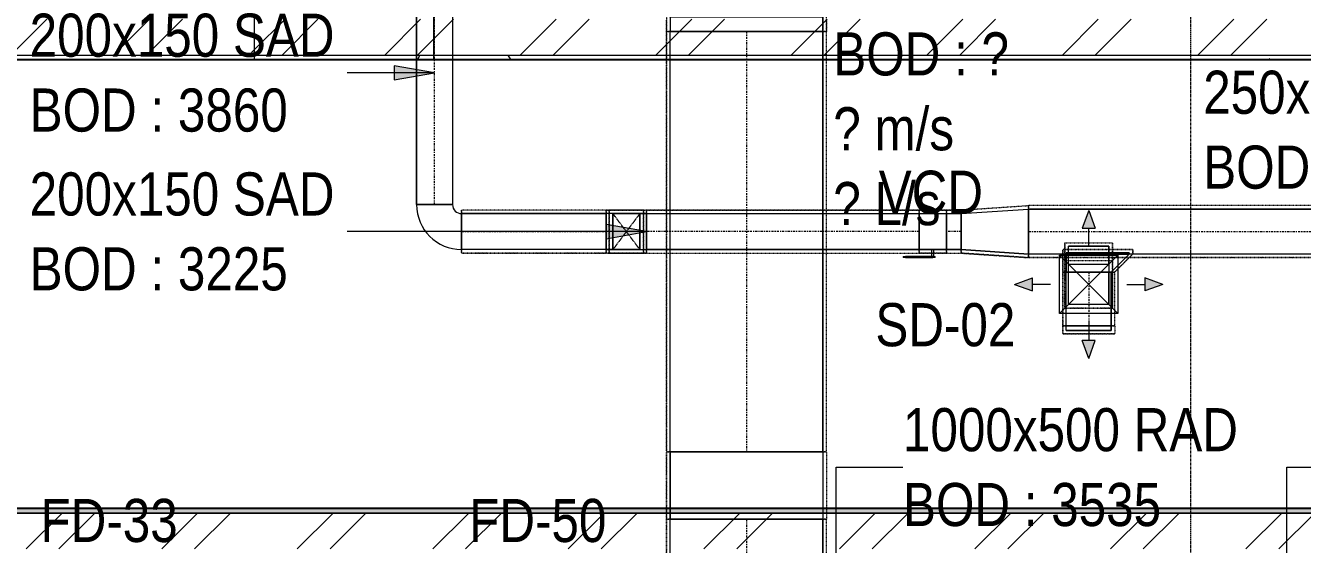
# Model space of a CAD drawing. Header units: inches. Extents: x -83664 to 20107, y -47222 to 19398.
# Drawn here: x -15457 to -8350, y -25990 to -23100 of the extents above; entities that cross this region are included whole.
import ezdxf

# ---------------------------------------------------------------- set-up
doc = ezdxf.new("R2010")
doc.units = ezdxf.units.IN
doc.header["$MEASUREMENT"] = 0
for name, pattern in [('Center', [29.999999, 12, -6, 6, -6]), ('Grid Line', [22.225, 12.7, -3.175, 3.175, -3.175]), ('Hidden 0_50', [1.0584, 0.5292, -0.5292]), ('Hidden 1_5', [2.2, 1.5, -0.7])]:
    doc.linetypes.add(name, pattern=pattern)
for name, color, linetype, lineweight in [('A-DETL-GENF', 7, 'Continuous', 9), ('A-WALL', 7, 'Continuous', 9), ('A-WALL-PATT', 7, 'Continuous', 25), ('G-ANNO-TEXT', 7, 'Continuous', 9), ('M-HVAC-CDFF', 7, 'Continuous', 9), ('M-HVAC-DUCT-ANNO', 7, 'Continuous', 9), ('M-HVAC-DUCT-CNTR', 7, 'Center', 9), ('M-HVAC-DUCT-IDEN', 7, 'Continuous', 18), ('S-GRID', 7, 'Continuous', 9)]:
    doc.layers.add(name, color=color, linetype=linetype, lineweight=lineweight)
doc.layers.add('M-HVAC-DUCT', color=7, linetype='Continuous', lineweight=9, true_color=0xffe97f)
doc.styles.add('Arial Narrow_21', font='ARIALN.TTF', dxfattribs={"height": 240})
pattern_1 = [(0, (0, 0), (1219.2, 304.8), [50.292, -864.108, 50.292, -864.108, -4876.8]), (0, (0, 0), (1219.2, 304.8), [-1828.8, 50.292, -1778.508, 50.292, -864.108, -2133.6]), (0, (0, 0), (1219.2, 304.8), [-4572, 50.292, -559.308, 50.292, -1473.708]), (120, (457.2, 152.4), (-873.56454, 903.45817), [50.292, -864.108, 50.292, -864.108, -4876.8]), (120, (457.2, 152.4), (-873.56454, 903.45817), [-1828.8, 50.292, -1778.508, 50.292, -864.108, -2133.6]), (120, (457.2, 152.4), (-873.56454, 903.45817), [-4572, 50.292, -559.308, 50.292, -1473.708]), (240, (609.6, 762), (-345.63546, -1208.25817), [50.292, -864.108, 50.292, -864.108, -4876.8]), (240, (609.6, 762), (-345.63546, -1208.25817), [-1828.8, 50.292, -1778.508, 50.292, -864.108, -2133.6]), (240, (609.6, 762), (-345.63546, -1208.25817), [-4572, 50.292, -559.308, 50.292, -1473.708])]
pattern_2 = [(45, (0, 0), (-377.1708, 377.1708), []), (45, (0, 571.5), (-377.1708, 377.1708), [])]

# ---------------------------------------------------------------- blocks, each defined once
blk = doc.blocks.new('GCE-AT-Supply Air Rectangular Diffuser - 225x225-V55-FIRST FLOOR AC CONDITIONING LAYOUT - PART A')
at = {"layer": 'A-DETL-GENF', "true_color": 0xff7f00}
for points in [[(36.4, 312.5), (0, 412.5), (-36.4, 312.5)], [(-312.5, 36.4), (-412.5, 0), (-312.5, -36.4)], [(412.5, 0), (312.5, 36.4), (312.5, -36.4), (338.5, -26.9)], [(36.4, -312.5), (-36.4, -312.5), (0, -412.5)]]:
    blk.add_hatch(color=30, dxfattribs=at).paths.add_polyline_path(points)
at = {"layer": 'A-DETL-GENF', "color": 30, "true_color": 0xff7f00}
for p, q in [((0, 412.5), (-36.4, 312.5)), ((0, 412.5), (36.4, 312.5)), ((-36.4, 312.5), (36.4, 312.5)), ((0, 212.5), (0, 312.5)), ((-162.5, -162.5), (162.5, 162.5)), ((-162.5, 162.5), (162.5, -162.5)), ((-162.5, -162.5), (-162.5, 162.5)), ((-162.5, 162.5), (162.5, 162.5)), ((162.5, 162.5), (162.5, -162.5)), ((-412.5, 0), (-312.5, 36.4)), ((-312.5, -36.4), (-312.5, 36.4)), ((212.5, 0), (312.5, 0)), ((312.5, 36.4), (312.5, -36.4)), ((412.5, 0), (312.5, 36.4)), ((-412.5, 0), (-312.5, -36.4)), ((-212.5, 0), (-312.5, 0)), ((412.5, 0), (312.5, -36.4)), ((162.5, -162.5), (-162.5, -162.5)), ((0, -212.5), (0, -312.5)), ((36.4, -312.5), (-36.4, -312.5)), ((0, -412.5), (-36.4, -312.5)), ((0, -412.5), (36.4, -312.5))]:
    blk.add_line(p, q, dxfattribs=at)
blk = doc.blocks.new('M_Rectangular Tap - Beveled - Standard-V70-FIRST FLOOR AC CONDITIONING LAYOUT - PART A')
at = {"layer": 'M-HVAC-DUCT', "color": 30, "true_color": 0xff7f00}
for p, q in [((100, 125), (-6.096, 125)), ((-6.096, 125), (100, 125)), ((-6.096, 125), (-6.096, -225)), ((-6.096, -225), (-6.096, 125)), ((100, 125), (100, -125)), ((100, -125), (100, 125)), ((0, -225), (100, -125)), ((0, -225), (100, -125)), ((-6.096, -225), (0, -225)), ((0, -225), (-6.096, -225))]:
    blk.add_line(p, q, dxfattribs=at)
blk = doc.blocks.new('M_Rectangular Endcap - Standard-7519132-FIRST FLOOR AC CONDITIONING LAYOUT - PART A')
at = {"layer": 'M-HVAC-DUCT', "color": 30, "true_color": 0xff7f00}
for p, q in [((0, 125), (0, -125)), ((0, -125), (0, 125)), ((0, 125), (25, 125)), ((25, 125), (0, 125)), ((25, 125), (25, -125)), ((25, -125), (25, 125)), ((25, -125), (0, -125)), ((25, -125), (0, -125))]:
    blk.add_line(p, q, dxfattribs=at)
blk = doc.blocks.new('M_Rectangular Tap - Beveled - Standard-7595213-FIRST FLOOR AC CONDITIONING LAYOUT - PART A')
at = {"layer": 'M-HVAC-DUCT', "color": 30, "true_color": 0xff7f00}
for p, q in [((153000.3, 78275.9), (153225.3, 78275.9)), ((153000.3, 78050.9), (153000.3, 78275.9)), ((153000.3, 78275.9), (153325.3, 78275.9)), ((153000.3, 78050.9), (153000.3, 78275.9)), ((153225.3, 78275.9), (153325.3, 78275.9)), ((153225.3, 78275.9), (153225.3, 78050.9)), ((153325.3, 78275.9), (153325.3, 78050.9)), ((153325.3, 78050.9), (153325.3, 78275.9)), ((153225.3, 78050.9), (153000.3, 78050.9)), ((153325.3, 78050.9), (153000.3, 78050.9)), ((153225.3, 78050.9), (153325.3, 78050.9))]:
    blk.add_line(p, q, dxfattribs=at)
blk = doc.blocks.new('TEMW-ME-DMP-Volume Control Damper - Standard-7399617-FIRST FLOOR AC CONDITIONING LAYOUT - PART A')
at = {"layer": 'M-HVAC-DUCT', "color": 30, "true_color": 0xff7f00}
for p, q in [((-165.1, 138.1), (-165.1, 144.4)), ((-152.4, 144.4), (-165.1, 144.4)), ((0, 144.4), (-152.4, 144.4)), ((-152.4, 144.4), (0, 144.4)), ((12.7, 144.4), (0, 144.4)), ((12.7, 144.4), (12.7, 138.1)), ((-165.1, 138.1), (-152.4, 138.1)), ((0, 138.1), (-152.4, 138.1)), ((-152.4, 138.1), (0, 138.1)), ((-76.2, 100), (-76.2, -100)), ((-76.2, -100), (-76.2, 100)), ((76.2, 100), (-76.2, 100)), ((-76.2, 100), (76.2, 100)), ((-76.2, 100), (76.2, 100)), ((-6.3, 100), (-6.3, 138.1)), ((6.4, 138.1), (-6.3, 138.1)), ((6.4, 138.1), (-6.3, 138.1)), ((-6.3, 100), (6.4, 100)), ((-6.3, 100), (6.4, 100)), ((0, 138.1), (12.7, 138.1)), ((6.4, 138.1), (6.4, 100)), ((76.2, 100), (76.2, -100)), ((76.2, -100), (76.2, 100)), ((-76.2, -100), (76.2, -100)), ((-76.2, -100), (76.2, -100)), ((-76.2, -100), (76.2, -100))]:
    blk.add_line(p, q, dxfattribs=at)
blk = doc.blocks.new('M_Rectangular Elbow - Radius - 0_75 W-7399490-FIRST FLOOR AC CONDITIONING LAYOUT - PART A')
at = {"layer": 'M-HVAC-DUCT', "color": 30, "true_color": 0xff7f00}
for p, q in [((139418.7, 74224.6), (139268.7, 74224.6)), ((139268.7, 74224.6), (139268.7, 74024.6)), ((139268.7, 74224.6), (139456.2, 74224.6)), ((139418.7, 74224.6), (139418.7, 74024.6)), ((139418.7, 74024.6), (139418.7, 74224.6)), ((139456.2, 74224.6), (139418.7, 74224.6)), ((139456.2, 74224.6), (139456.2, 74024.6)), ((139456.2, 74024.6), (139456.2, 74224.6)), ((139268.7, 74024.6), (139418.7, 74024.6)), ((139268.7, 74024.6), (139456.2, 74024.6)), ((139418.7, 74024.6), (139456.2, 74024.6))]:
    blk.add_line(p, q, dxfattribs=at)
blk = doc.blocks.new('M_Rectangular Elbow - Radius - 0_75 W-V164-FIRST FLOOR AC CONDITIONING LAYOUT - PART A')
at = {"layer": 'M-HVAC-DUCT', "color": 30, "true_color": 0xff7f00}
for p, q in [((139231.2, 74024.6), (139231.2, 74224.6)), ((139231.2, 74224.6), (139231.2, 74024.6)), ((139268.7, 74224.6), (139231.2, 74224.6)), ((139418.7, 74224.6), (139231.2, 74224.6)), ((139268.7, 74024.6), (139268.7, 74224.6)), ((139268.7, 74224.6), (139418.7, 74224.6)), ((139418.7, 74024.6), (139418.7, 74224.6)), ((139418.7, 74224.6), (139418.7, 74024.6)), ((139231.2, 74024.6), (139268.7, 74024.6)), ((139418.7, 74024.6), (139231.2, 74024.6)), ((139418.7, 74024.6), (139268.7, 74024.6))]:
    blk.add_line(p, q, dxfattribs=at)
blk = doc.blocks.new('M_Rectangular Elbow - Radius - 0_75 W-V33-FIRST FLOOR AC CONDITIONING LAYOUT - PART A')
at = {"layer": 'M-HVAC-DUCT', "color": 30, "true_color": 0xff7f00}
for p, q in [((-100, 150), (100, 150)), ((100, 150), (-100, 150)), ((-150, 100), (-150, -100)), ((-150, -100), (-150, 100))]:
    blk.add_line(p, q, dxfattribs=at)
for radius in [50, 50, 250, 250]:
    blk.add_arc((-150, 150), radius, 270, 0, dxfattribs=at)
blk = doc.blocks.new('M_Rectangular Transition - Length - Standard-V215-FIRST FLOOR AC CONDITIONING LAYOUT - PART A')
at = {"layer": 'M-HVAC-DUCT', "color": 30, "true_color": 0xff7f00}
for p, q in [((0, 100), (375, 125)), ((0, 100), (375, 125)), ((0, 100), (0, -100)), ((0, -100), (0, 100)), ((375, -125), (375, 125)), ((375, 125), (375, -125)), ((0, -100), (375, -125)), ((375, -125), (0, -100))]:
    blk.add_line(p, q, dxfattribs=at)
blk = doc.blocks.new('M_Rec Elbow - Radius - 0_75W-V168-FIRST FLOOR AC CONDITIONING LAYOUT - PART A')
at = {"layer": 'M-HVAC-DUCT', "color": 30, "true_color": 0xff7f00}
for p, q in [((139587.2, 70775.4), (140437.2, 70775.4)), ((140437.2, 70775.4), (139587.2, 70775.4)), ((139587.2, 70775.4), (139587.2, 70695.8)), ((139587.2, 70377.6), (139587.2, 70775.4)), ((140437.2, 70695.8), (140437.2, 70775.4)), ((140437.2, 70377.6), (140437.2, 70775.4)), ((139587.2, 70695.8), (140437.2, 70695.8)), ((139587.2, 70377.6), (139587.2, 70695.8)), ((140437.2, 70695.8), (140437.2, 70377.6)), ((140437.2, 70377.6), (139587.2, 70377.6))]:
    blk.add_line(p, q, dxfattribs=at)
blk = doc.blocks.new('M_Rec Transition - Length - Standard-8989801-FIRST FLOOR AC CONDITIONING LAYOUT - PART A')
at = {"layer": 'M-HVAC-DUCT', "color": 30, "true_color": 0xff7f00}
for p, q in [((0, 425), (0, -425)), ((0, 425), (375, 425)), ((0, 425), (375, 425)), ((0, -425), (0, 425)), ((375, -425), (375, 425)), ((375, 425), (375, -425)), ((0, -425), (375, -425)), ((375, -425), (0, -425))]:
    blk.add_line(p, q, dxfattribs=at)
blk = doc.blocks.new('TEMW-SMBZ-HO-BM-HVAC-00002_rvt-1-FIRST FLOOR AC CONDITIONING LAYOUT - PART A')
at = {"layer": 'M-HVAC-DUCT', "color": 30, "true_color": 0xff7f00}
for p, q in [((138176.4, 74274.6), (138176.4, 75768.5)), ((138176.4, 75768.5), (138176.4, 74274.6)), ((138376.4, 75768.5), (138376.4, 74274.6)), ((138376.4, 75768.5), (138376.4, 74274.6)), ((140437.2, 75239.2), (139587.2, 75239.2)), ((139587.2, 75239.2), (140437.2, 75239.2)), ((139587.2, 72898.3), (139587.2, 75239.2)), ((139587.2, 72898.3), (139587.2, 75239.2)), ((140437.2, 75239.2), (140437.2, 72898.3)), ((140437.2, 72898.3), (140437.2, 75239.2)), ((138176.4, 74274.6), (138376.4, 74274.6)), ((138376.4, 74274.6), (138176.4, 74274.6)), ((138426.4, 74224.6), (138426.4, 74024.6)), ((138426.4, 74024.6), (138426.4, 74224.6)), ((138426.4, 74224.6), (139231.2, 74224.6)), ((139231.2, 74224.6), (138426.4, 74224.6)), ((139231.2, 74224.6), (139231.2, 74024.6)), ((139231.2, 74024.6), (139231.2, 74224.6)), ((139456.2, 74024.6), (139456.2, 74224.6)), ((139456.2, 74224.6), (139456.2, 74024.6)), ((139456.2, 74224.6), (140972.7, 74224.6)), ((139456.2, 74224.6), (140972.7, 74224.6)), ((140972.7, 74024.6), (140972.7, 74224.6)), ((140972.7, 74224.6), (140972.7, 74024.6)), ((141125.1, 74024.6), (141125.1, 74224.6)), ((141125.1, 74224.6), (141125.1, 74024.6)), ((141125.1, 74224.6), (141206.8, 74224.6)), ((141125.1, 74224.6), (141206.8, 74224.6)), ((141206.8, 74024.6), (141206.8, 74224.6)), ((141206.8, 74224.6), (141206.8, 74024.6)), ((141581.8, 74249.6), (141581.8, 73999.6)), ((141581.8, 73999.6), (141581.8, 74249.6)), ((141581.8, 74249.6), (145812.8, 74249.6)), ((145812.8, 74249.6), (141581.8, 74249.6)), ((139231.2, 74024.6), (138426.4, 74024.6)), ((139231.2, 74024.6), (138426.4, 74024.6)), ((140972.7, 74024.6), (139456.2, 74024.6)), ((139456.2, 74024.6), (140972.7, 74024.6)), ((141206.8, 74024.6), (141125.1, 74024.6)), ((141125.1, 74024.6), (141206.8, 74024.6)), ((145812.8, 73999.6), (141581.8, 73999.6)), ((145812.8, 73999.6), (141581.8, 73999.6)), ((141792, 73999.6), (141792, 74005.7)), ((141792, 74005.7), (141792, 73999.6)), ((141792, 74005.7), (142142, 74005.7)), ((142142, 74005.7), (141792, 74005.7)), ((141792, 73999.6), (142142, 73999.6)), ((142142, 73999.6), (141792, 73999.6)), ((142142, 74005.7), (142142, 73999.6)), ((142142, 73999.6), (142142, 74005.7)), ((142042, 73899.6), (141792, 73899.6)), ((141792, 73899.6), (142042, 73899.6)), ((141792, 73599.6), (141792, 73899.6)), ((141792, 73599.6), (141792, 73899.6)), ((141804.5, 73717.8), (141804.5, 73899.6)), ((141804.5, 73899.6), (142029.5, 73899.6)), ((141804.5, 73717.8), (141804.5, 73899.6)), ((142029.5, 73899.6), (141804.5, 73899.6)), ((142029.5, 73717.8), (142029.5, 73899.6)), ((142029.5, 73899.6), (142029.5, 73717.8)), ((142042, 73899.6), (142042, 73599.6)), ((142042, 73599.6), (142042, 73899.6)), ((142029.5, 73717.8), (141804.5, 73717.8)), ((142029.5, 73717.8), (141804.5, 73717.8)), ((142042, 73599.6), (141792, 73599.6)), ((141792, 73599.6), (142042, 73599.6)), ((140437.2, 72898.3), (139587.2, 72898.3)), ((139587.2, 72898.3), (140437.2, 72898.3)), ((140437.2, 72523.3), (139587.2, 72523.3)), ((139587.2, 72523.3), (140437.2, 72523.3)), ((139587.2, 70775.4), (139587.2, 72523.3)), ((139587.2, 70775.4), (139587.2, 72523.3)), ((140437.2, 72523.3), (140437.2, 70775.4)), ((140437.2, 70775.4), (140437.2, 72523.3))]:
    blk.add_line(p, q, dxfattribs=at)
at = {"layer": 'M-HVAC-DUCT', "color": 30, "linetype": 'Hidden 0_50', "true_color": 0xff7f00}
for p, q in [((139567.2, 75651.1), (139567.2, 75239.2)), ((140457.2, 75239.2), (140457.2, 75651.1)), ((139567.2, 75239.2), (139567.2, 75304.6)), ((140457.2, 75304.6), (140457.2, 75239.2)), ((139567.2, 75239.2), (140457.2, 75239.2)), ((140457.2, 75239.2), (139567.2, 75239.2)), ((139567.2, 75239.2), (139567.2, 72898.3)), ((139567.2, 72898.3), (139567.2, 75239.2)), ((140457.2, 75239.2), (139567.2, 75239.2)), ((139567.2, 75239.2), (140457.2, 75239.2)), ((140457.2, 72898.3), (140457.2, 75239.2)), ((140457.2, 72898.3), (140457.2, 75239.2)), ((141206.8, 74244.6), (141581.8, 74269.6)), ((141206.8, 74244.6), (141581.8, 74269.6)), ((141581.8, 73979.6), (141581.8, 74269.6)), ((141581.8, 74269.6), (141581.8, 73979.6)), ((145812.8, 74269.6), (141581.8, 74269.6)), ((145812.8, 74269.6), (141581.8, 74269.6)), ((141581.8, 73979.6), (141581.8, 74269.6)), ((141581.8, 74269.6), (141581.8, 73979.6)), ((138426.4, 74004.6), (138426.4, 74244.6)), ((138426.4, 74244.6), (138426.4, 74004.6)), ((139231.2, 74244.6), (138426.4, 74244.6)), ((139231.2, 74244.6), (138426.4, 74244.6)), ((139231.2, 74004.6), (139231.2, 74244.6)), ((139231.2, 74244.6), (139231.2, 74004.6)), ((139438.7, 74244.6), (139231.2, 74244.6)), ((139231.2, 74244.6), (139248.7, 74244.6)), ((139231.2, 74004.6), (139231.2, 74244.6)), ((139231.2, 74244.6), (139231.2, 74004.6)), ((139456.2, 74244.6), (139248.7, 74244.6)), ((139248.7, 74244.6), (139438.7, 74244.6)), ((139248.7, 74004.6), (139248.7, 74244.6)), ((139248.7, 74004.6), (139248.7, 74244.6)), ((139248.7, 74244.6), (139438.7, 74244.6)), ((139438.7, 74244.6), (139248.7, 74244.6)), ((139248.7, 74244.6), (139248.7, 74004.6)), ((139438.7, 74244.6), (139248.7, 74244.6)), ((139248.7, 74244.6), (139248.7, 74004.6)), ((139438.7, 74244.6), (139438.7, 74004.6)), ((139438.7, 74244.6), (139456.2, 74244.6)), ((139438.7, 74244.6), (139438.7, 74004.6)), ((139438.7, 74244.6), (139438.7, 74004.6)), ((139438.7, 74004.6), (139438.7, 74244.6)), ((139438.7, 74004.6), (139438.7, 74244.6)), ((139438.7, 74244.6), (139438.7, 74004.6)), ((139456.2, 74244.6), (139456.2, 74004.6)), ((139456.2, 74004.6), (139456.2, 74244.6)), ((140972.7, 74244.6), (139456.2, 74244.6)), ((139456.2, 74244.6), (140972.7, 74244.6)), ((139456.2, 74004.6), (139456.2, 74244.6)), ((139456.2, 74004.6), (139456.2, 74244.6)), ((140972.7, 74244.6), (140972.7, 74004.6)), ((140972.7, 74004.6), (140972.7, 74244.6)), ((141125.1, 74244.6), (140972.7, 74244.6)), ((140972.7, 74244.6), (140972.7, 74004.6)), ((140972.7, 74004.6), (140972.7, 74244.6)), ((140972.7, 74244.6), (141125.1, 74244.6)), ((141125.1, 74004.6), (141125.1, 74244.6)), ((141125.1, 74244.6), (141125.1, 74004.6)), ((141125.1, 74244.6), (141125.1, 74004.6)), ((141125.1, 74004.6), (141125.1, 74244.6)), ((141206.8, 74244.6), (141125.1, 74244.6)), ((141125.1, 74244.6), (141206.8, 74244.6)), ((141206.8, 74244.6), (141206.8, 74004.6)), ((141206.8, 74004.6), (141206.8, 74244.6)), ((141206.8, 74244.6), (141206.8, 74004.6)), ((141206.8, 74004.6), (141206.8, 74244.6)), ((141784.5, 73697.8), (141784.5, 74062.8)), ((141784.5, 74062.8), (141784.5, 73962.8)), ((141784.5, 74062.8), (142049.5, 74062.8)), ((141784.5, 74062.8), (142049.5, 74062.8)), ((142049.5, 73962.8), (142049.5, 74062.8)), ((142049.5, 74062.8), (142049.5, 73697.8)), ((138426.4, 74004.6), (139231.2, 74004.6)), ((139231.2, 74004.6), (138426.4, 74004.6)), ((139248.7, 74004.6), (139231.2, 74004.6)), ((139231.2, 74004.6), (139438.7, 74004.6)), ((139438.7, 74004.6), (139248.7, 74004.6)), ((139248.7, 74004.6), (139456.2, 74004.6)), ((139438.7, 74004.6), (139248.7, 74004.6)), ((139248.7, 74004.6), (139438.7, 74004.6)), ((139248.7, 74004.6), (139438.7, 74004.6)), ((139456.2, 74004.6), (139438.7, 74004.6)), ((139456.2, 74004.6), (140972.7, 74004.6)), ((139456.2, 74004.6), (140972.7, 74004.6)), ((140972.7, 74004.6), (141125.1, 74004.6)), ((141125.1, 74004.6), (140972.7, 74004.6)), ((141125.1, 74004.6), (141206.8, 74004.6)), ((141125.1, 74004.6), (141206.8, 74004.6)), ((141206.8, 74004.6), (141581.8, 73979.6)), ((141581.8, 73979.6), (141206.8, 74004.6)), ((141772, 73899.6), (141772, 74025.7)), ((141772, 74025.7), (142162, 74025.7)), ((142162, 74025.7), (141772, 74025.7)), ((141772, 74025.7), (141772, 73899.6)), ((142162, 73999.6), (142062, 73899.6)), ((142062, 73899.6), (142162, 73999.6)), ((142162, 74025.7), (142162, 73999.6)), ((142162, 73999.6), (142162, 74025.7)), ((141581.8, 73979.6), (145812.8, 73979.6)), ((145812.8, 73979.6), (141581.8, 73979.6)), ((141784.5, 73962.8), (141784.5, 73697.8)), ((141784.5, 73962.8), (142049.5, 73962.8)), ((142049.5, 73697.8), (142049.5, 73962.8)), ((141772, 73899.6), (142062, 73899.6)), ((142062, 73899.6), (141772, 73899.6)), ((141772, 73899.6), (141772, 73599.6)), ((141772, 73599.6), (141772, 73899.6)), ((142062, 73899.6), (141772, 73899.6)), ((141772, 73899.6), (142062, 73899.6)), ((142062, 73599.6), (142062, 73899.6)), ((142062, 73599.6), (142062, 73899.6)), ((142049.5, 73697.8), (141784.5, 73697.8)), ((141784.5, 73697.8), (142049.5, 73697.8)), ((141772, 73599.6), (142062, 73599.6)), ((142062, 73599.6), (141772, 73599.6)), ((141772, 73599.6), (142062, 73599.6)), ((142062, 73599.6), (141772, 73599.6)), ((141772, 73554.6), (141772, 73599.6)), ((141772, 73599.6), (141772, 73554.6)), ((142062, 73599.6), (142062, 73554.6)), ((142062, 73599.6), (142062, 73554.6)), ((141772, 73554.6), (142062, 73554.6)), ((142062, 73554.6), (141772, 73554.6)), ((139567.2, 72898.3), (140457.2, 72898.3)), ((140457.2, 72898.3), (139567.2, 72898.3)), ((139567.2, 72898.3), (139567.2, 72523.3)), ((139567.2, 72523.3), (139567.2, 72898.3)), ((140457.2, 72898.3), (139567.2, 72898.3)), ((139567.2, 72898.3), (140457.2, 72898.3)), ((140457.2, 72898.3), (140457.2, 72523.3)), ((140457.2, 72898.3), (140457.2, 72523.3)), ((139567.2, 72523.3), (140457.2, 72523.3)), ((140457.2, 72523.3), (139567.2, 72523.3)), ((139567.2, 72523.3), (139567.2, 70775.4)), ((139567.2, 70775.4), (139567.2, 72523.3)), ((139567.2, 72523.3), (140457.2, 72523.3)), ((140457.2, 72523.3), (139567.2, 72523.3)), ((140457.2, 70775.4), (140457.2, 72523.3)), ((140457.2, 70775.4), (140457.2, 72523.3))]:
    blk.add_line(p, q, dxfattribs=at)
at = {"layer": 'M-HVAC-DUCT-ANNO', "color": 30, "linetype": 'Hidden 1_5', "true_color": 0xff7f00}
for p, q in [((139268.7, 74024.6), (139268.7, 74224.6)), ((139268.7, 74224.6), (139418.7, 74224.6)), ((139418.7, 74224.6), (139268.7, 74024.6)), ((139418.7, 74024.6), (139268.7, 74224.6)), ((139418.7, 74224.6), (139418.7, 74024.6)), ((139418.7, 74024.6), (139268.7, 74024.6))]:
    blk.add_line(p, q, dxfattribs=at)
at = {"layer": 'M-HVAC-DUCT-CNTR', "color": 30, "true_color": 0xff7f00}
for p, q in [((138276.4, 74274.6), (138276.4, 75768.5)), ((140012.2, 75239.2), (140012.2, 72898.3)), ((138426.4, 74124.6), (139231.2, 74124.6)), ((140972.7, 74124.6), (139456.2, 74124.6)), ((141206.8, 74124.6), (141125.1, 74124.6)), ((141581.8, 74124.6), (145812.8, 74124.6)), ((141917, 73899.6), (141917, 73599.6)), ((140012.2, 72523.3), (140012.2, 70775.4))]:
    blk.add_line(p, q, dxfattribs=at)
at = {"layer": 'M-HVAC-CDFF', "color": 6, "linetype": 'Hidden 0_50', "lineweight": 9, "true_color": 0xff00ff}
blk.add_blockref('GCE-AT-Supply Air Rectangular Diffuser - 225x225-V55-FIRST FLOOR AC CONDITIONING LAYOUT - PART A', (141917, 73830.3), dxfattribs=at)
at = {"layer": 'M-HVAC-DUCT', "color": 6, "linetype": 'Hidden 0_50', "lineweight": 9, "true_color": 0xff00ff}
for name, p, rotation in [('M_Rec Elbow - Radius - 0_75W-V168-FIRST FLOOR AC CONDITIONING LAYOUT - PART A', (280024.4, 146014.6), 180), ('M_Rectangular Elbow - Radius - 0_75 W-V33-FIRST FLOOR AC CONDITIONING LAYOUT - PART A', (138276.4, 74124.6), 270), ('M_Rectangular Tap - Beveled - Standard-7595213-FIRST FLOOR AC CONDITIONING LAYOUT - PART A', (220080.4, -79282.5), 89.9999999999999), ('M_Rectangular Endcap - Standard-7519132-FIRST FLOOR AC CONDITIONING LAYOUT - PART A', (141917, 73599.6), 270), ('M_Rec Transition - Length - Standard-8989801-FIRST FLOOR AC CONDITIONING LAYOUT - PART A', (140012.2, 72898.3), 270)]:
    blk.add_blockref(name, p, dxfattribs=dict(at, rotation=rotation))
for name, p in [('M_Rectangular Elbow - Radius - 0_75 W-V164-FIRST FLOOR AC CONDITIONING LAYOUT - PART A', (0, 0)), ('M_Rectangular Elbow - Radius - 0_75 W-7399490-FIRST FLOOR AC CONDITIONING LAYOUT - PART A', (0, 0)), ('M_Rectangular Transition - Length - Standard-V215-FIRST FLOOR AC CONDITIONING LAYOUT - PART A', (141206.8, 74124.6))]:
    blk.add_blockref(name, p, dxfattribs=at)
at = {"layer": 'M-HVAC-DUCT', "color": 6, "linetype": 'Hidden 0_50', "lineweight": 9, "true_color": 0xff00ff, "extrusion": (0, 0, -1)}
for name, p, rotation in [('TEMW-ME-DMP-Volume Control Damper - Standard-7399617-FIRST FLOOR AC CONDITIONING LAYOUT - PART A', (-141048.9, 74124.6), 180), ('M_Rectangular Tap - Beveled - Standard-V70-FIRST FLOOR AC CONDITIONING LAYOUT - PART A', (-141917, 73999.6), 270)]:
    blk.add_blockref(name, p, dxfattribs=dict(at, rotation=rotation))
blk = doc.blocks.new('TEMW-SMBZ-HO-BM-HVAC-00002_rvt-2-FIRST FLOOR AC CONDITIONING LAYOUT - PART A')
at = {"layer": 'M-HVAC-DUCT', "color": 30, "true_color": 0xff7f00}
for p, q in [((138176.4, 74274.6), (138176.4, 75768.5)), ((138176.4, 75768.5), (138176.4, 74274.6)), ((138376.4, 75768.5), (138376.4, 74274.6)), ((138376.4, 75768.5), (138376.4, 74274.6)), ((140437.2, 75239.2), (139587.2, 75239.2)), ((139587.2, 75239.2), (140437.2, 75239.2)), ((139587.2, 72898.3), (139587.2, 75239.2)), ((139587.2, 72898.3), (139587.2, 75239.2)), ((140437.2, 75239.2), (140437.2, 72898.3)), ((140437.2, 72898.3), (140437.2, 75239.2)), ((138176.4, 74274.6), (138376.4, 74274.6)), ((138376.4, 74274.6), (138176.4, 74274.6)), ((138426.4, 74224.6), (138426.4, 74024.6)), ((138426.4, 74024.6), (138426.4, 74224.6)), ((138426.4, 74224.6), (139231.2, 74224.6)), ((139231.2, 74224.6), (138426.4, 74224.6)), ((139231.2, 74224.6), (139231.2, 74024.6)), ((139231.2, 74024.6), (139231.2, 74224.6)), ((139456.2, 74024.6), (139456.2, 74224.6)), ((139456.2, 74224.6), (139456.2, 74024.6)), ((139456.2, 74224.6), (140972.7, 74224.6)), ((139456.2, 74224.6), (140972.7, 74224.6)), ((140972.7, 74024.6), (140972.7, 74224.6)), ((140972.7, 74224.6), (140972.7, 74024.6)), ((141125.1, 74024.6), (141125.1, 74224.6)), ((141125.1, 74224.6), (141125.1, 74024.6)), ((141125.1, 74224.6), (141206.8, 74224.6)), ((141125.1, 74224.6), (141206.8, 74224.6)), ((141206.8, 74024.6), (141206.8, 74224.6)), ((141206.8, 74224.6), (141206.8, 74024.6)), ((141581.8, 74249.6), (141581.8, 73999.6)), ((141581.8, 73999.6), (141581.8, 74249.6)), ((141581.8, 74249.6), (145812.8, 74249.6)), ((145812.8, 74249.6), (141581.8, 74249.6)), ((139231.2, 74024.6), (138426.4, 74024.6)), ((139231.2, 74024.6), (138426.4, 74024.6)), ((140972.7, 74024.6), (139456.2, 74024.6)), ((139456.2, 74024.6), (140972.7, 74024.6)), ((141206.8, 74024.6), (141125.1, 74024.6)), ((141125.1, 74024.6), (141206.8, 74024.6)), ((145812.8, 73999.6), (141581.8, 73999.6)), ((145812.8, 73999.6), (141581.8, 73999.6)), ((141792, 73999.6), (141792, 74005.7)), ((141792, 74005.7), (141792, 73999.6)), ((141792, 74005.7), (142142, 74005.7)), ((142142, 74005.7), (141792, 74005.7)), ((141792, 73999.6), (142142, 73999.6)), ((142142, 73999.6), (141792, 73999.6)), ((142142, 74005.7), (142142, 73999.6)), ((142142, 73999.6), (142142, 74005.7)), ((142042, 73899.6), (141792, 73899.6)), ((141792, 73899.6), (142042, 73899.6)), ((141792, 73599.6), (141792, 73899.6)), ((141792, 73599.6), (141792, 73899.6)), ((141804.5, 73717.8), (141804.5, 73899.6)), ((141804.5, 73899.6), (142029.5, 73899.6)), ((141804.5, 73717.8), (141804.5, 73899.6)), ((142029.5, 73899.6), (141804.5, 73899.6)), ((142029.5, 73717.8), (142029.5, 73899.6)), ((142029.5, 73899.6), (142029.5, 73717.8)), ((142042, 73899.6), (142042, 73599.6)), ((142042, 73599.6), (142042, 73899.6)), ((142029.5, 73717.8), (141804.5, 73717.8)), ((142029.5, 73717.8), (141804.5, 73717.8)), ((142042, 73599.6), (141792, 73599.6)), ((141792, 73599.6), (142042, 73599.6)), ((140437.2, 72898.3), (139587.2, 72898.3)), ((139587.2, 72898.3), (140437.2, 72898.3)), ((140437.2, 72523.3), (139587.2, 72523.3)), ((139587.2, 72523.3), (140437.2, 72523.3)), ((139587.2, 70775.4), (139587.2, 72523.3)), ((139587.2, 70775.4), (139587.2, 72523.3)), ((140437.2, 72523.3), (140437.2, 70775.4)), ((140437.2, 70775.4), (140437.2, 72523.3))]:
    blk.add_line(p, q, dxfattribs=at)
at = {"layer": 'M-HVAC-DUCT', "color": 30, "linetype": 'Hidden 0_50', "true_color": 0xff7f00}
for p, q in [((139567.2, 75651.1), (139567.2, 75239.2)), ((140457.2, 75239.2), (140457.2, 75651.1)), ((139567.2, 75239.2), (139567.2, 75304.6)), ((140457.2, 75304.6), (140457.2, 75239.2)), ((139567.2, 75239.2), (140457.2, 75239.2)), ((140457.2, 75239.2), (139567.2, 75239.2)), ((139567.2, 75239.2), (139567.2, 72898.3)), ((139567.2, 72898.3), (139567.2, 75239.2)), ((140457.2, 75239.2), (139567.2, 75239.2)), ((139567.2, 75239.2), (140457.2, 75239.2)), ((140457.2, 72898.3), (140457.2, 75239.2)), ((140457.2, 72898.3), (140457.2, 75239.2)), ((141206.8, 74244.6), (141581.8, 74269.6)), ((141206.8, 74244.6), (141581.8, 74269.6)), ((141581.8, 73979.6), (141581.8, 74269.6)), ((141581.8, 74269.6), (141581.8, 73979.6)), ((145812.8, 74269.6), (141581.8, 74269.6)), ((145812.8, 74269.6), (141581.8, 74269.6)), ((141581.8, 73979.6), (141581.8, 74269.6)), ((141581.8, 74269.6), (141581.8, 73979.6)), ((138426.4, 74004.6), (138426.4, 74244.6)), ((138426.4, 74244.6), (138426.4, 74004.6)), ((139231.2, 74244.6), (138426.4, 74244.6)), ((139231.2, 74244.6), (138426.4, 74244.6)), ((139231.2, 74004.6), (139231.2, 74244.6)), ((139231.2, 74244.6), (139231.2, 74004.6)), ((139438.7, 74244.6), (139231.2, 74244.6)), ((139231.2, 74244.6), (139248.7, 74244.6)), ((139231.2, 74004.6), (139231.2, 74244.6)), ((139231.2, 74244.6), (139231.2, 74004.6)), ((139456.2, 74244.6), (139248.7, 74244.6)), ((139248.7, 74244.6), (139438.7, 74244.6)), ((139248.7, 74004.6), (139248.7, 74244.6)), ((139248.7, 74004.6), (139248.7, 74244.6)), ((139248.7, 74244.6), (139438.7, 74244.6)), ((139438.7, 74244.6), (139248.7, 74244.6)), ((139248.7, 74244.6), (139248.7, 74004.6)), ((139438.7, 74244.6), (139248.7, 74244.6)), ((139248.7, 74244.6), (139248.7, 74004.6)), ((139438.7, 74244.6), (139438.7, 74004.6)), ((139438.7, 74244.6), (139456.2, 74244.6)), ((139438.7, 74244.6), (139438.7, 74004.6)), ((139438.7, 74244.6), (139438.7, 74004.6)), ((139438.7, 74004.6), (139438.7, 74244.6)), ((139438.7, 74004.6), (139438.7, 74244.6)), ((139438.7, 74244.6), (139438.7, 74004.6)), ((139456.2, 74244.6), (139456.2, 74004.6)), ((139456.2, 74004.6), (139456.2, 74244.6)), ((140972.7, 74244.6), (139456.2, 74244.6)), ((139456.2, 74244.6), (140972.7, 74244.6)), ((139456.2, 74004.6), (139456.2, 74244.6)), ((139456.2, 74004.6), (139456.2, 74244.6)), ((140972.7, 74244.6), (140972.7, 74004.6)), ((140972.7, 74004.6), (140972.7, 74244.6)), ((141125.1, 74244.6), (140972.7, 74244.6)), ((140972.7, 74244.6), (140972.7, 74004.6)), ((140972.7, 74004.6), (140972.7, 74244.6)), ((140972.7, 74244.6), (141125.1, 74244.6)), ((141125.1, 74004.6), (141125.1, 74244.6)), ((141125.1, 74244.6), (141125.1, 74004.6)), ((141125.1, 74244.6), (141125.1, 74004.6)), ((141125.1, 74004.6), (141125.1, 74244.6)), ((141206.8, 74244.6), (141125.1, 74244.6)), ((141125.1, 74244.6), (141206.8, 74244.6)), ((141206.8, 74244.6), (141206.8, 74004.6)), ((141206.8, 74004.6), (141206.8, 74244.6)), ((141206.8, 74244.6), (141206.8, 74004.6)), ((141206.8, 74004.6), (141206.8, 74244.6)), ((141784.5, 73697.8), (141784.5, 74062.8)), ((141784.5, 74062.8), (141784.5, 73962.8)), ((141784.5, 74062.8), (142049.5, 74062.8)), ((141784.5, 74062.8), (142049.5, 74062.8)), ((142049.5, 73962.8), (142049.5, 74062.8)), ((142049.5, 74062.8), (142049.5, 73697.8)), ((138426.4, 74004.6), (139231.2, 74004.6)), ((139231.2, 74004.6), (138426.4, 74004.6)), ((139248.7, 74004.6), (139231.2, 74004.6)), ((139231.2, 74004.6), (139438.7, 74004.6)), ((139438.7, 74004.6), (139248.7, 74004.6)), ((139248.7, 74004.6), (139456.2, 74004.6)), ((139438.7, 74004.6), (139248.7, 74004.6)), ((139248.7, 74004.6), (139438.7, 74004.6)), ((139248.7, 74004.6), (139438.7, 74004.6)), ((139456.2, 74004.6), (139438.7, 74004.6)), ((139456.2, 74004.6), (140972.7, 74004.6)), ((139456.2, 74004.6), (140972.7, 74004.6)), ((140972.7, 74004.6), (141125.1, 74004.6)), ((141125.1, 74004.6), (140972.7, 74004.6)), ((141125.1, 74004.6), (141206.8, 74004.6)), ((141125.1, 74004.6), (141206.8, 74004.6)), ((141206.8, 74004.6), (141581.8, 73979.6)), ((141581.8, 73979.6), (141206.8, 74004.6)), ((141772, 73899.6), (141772, 74025.7)), ((141772, 74025.7), (142162, 74025.7)), ((142162, 74025.7), (141772, 74025.7)), ((141772, 74025.7), (141772, 73899.6)), ((142162, 73999.6), (142062, 73899.6)), ((142062, 73899.6), (142162, 73999.6)), ((142162, 74025.7), (142162, 73999.6)), ((142162, 73999.6), (142162, 74025.7)), ((141581.8, 73979.6), (145812.8, 73979.6)), ((145812.8, 73979.6), (141581.8, 73979.6)), ((141784.5, 73962.8), (141784.5, 73697.8)), ((141784.5, 73962.8), (142049.5, 73962.8)), ((142049.5, 73697.8), (142049.5, 73962.8)), ((141772, 73899.6), (142062, 73899.6)), ((142062, 73899.6), (141772, 73899.6)), ((141772, 73899.6), (141772, 73599.6)), ((141772, 73599.6), (141772, 73899.6)), ((142062, 73899.6), (141772, 73899.6)), ((141772, 73899.6), (142062, 73899.6)), ((142062, 73599.6), (142062, 73899.6)), ((142062, 73599.6), (142062, 73899.6)), ((142049.5, 73697.8), (141784.5, 73697.8)), ((141784.5, 73697.8), (142049.5, 73697.8)), ((141772, 73599.6), (142062, 73599.6)), ((142062, 73599.6), (141772, 73599.6)), ((141772, 73599.6), (142062, 73599.6)), ((142062, 73599.6), (141772, 73599.6)), ((141772, 73554.6), (141772, 73599.6)), ((141772, 73599.6), (141772, 73554.6)), ((142062, 73599.6), (142062, 73554.6)), ((142062, 73599.6), (142062, 73554.6)), ((141772, 73554.6), (142062, 73554.6)), ((142062, 73554.6), (141772, 73554.6)), ((139567.2, 72898.3), (140457.2, 72898.3)), ((140457.2, 72898.3), (139567.2, 72898.3)), ((139567.2, 72898.3), (139567.2, 72523.3)), ((139567.2, 72523.3), (139567.2, 72898.3)), ((140457.2, 72898.3), (139567.2, 72898.3)), ((139567.2, 72898.3), (140457.2, 72898.3)), ((140457.2, 72898.3), (140457.2, 72523.3)), ((140457.2, 72898.3), (140457.2, 72523.3)), ((139567.2, 72523.3), (140457.2, 72523.3)), ((140457.2, 72523.3), (139567.2, 72523.3)), ((139567.2, 72523.3), (139567.2, 70775.4)), ((139567.2, 70775.4), (139567.2, 72523.3)), ((139567.2, 72523.3), (140457.2, 72523.3)), ((140457.2, 72523.3), (139567.2, 72523.3)), ((140457.2, 70775.4), (140457.2, 72523.3)), ((140457.2, 70775.4), (140457.2, 72523.3))]:
    blk.add_line(p, q, dxfattribs=at)
at = {"layer": 'M-HVAC-DUCT-ANNO', "color": 30, "linetype": 'Hidden 1_5', "true_color": 0xff7f00}
for p, q in [((139268.7, 74024.6), (139268.7, 74224.6)), ((139268.7, 74224.6), (139418.7, 74224.6)), ((139418.7, 74224.6), (139268.7, 74024.6)), ((139418.7, 74024.6), (139268.7, 74224.6)), ((139418.7, 74224.6), (139418.7, 74024.6)), ((139418.7, 74024.6), (139268.7, 74024.6))]:
    blk.add_line(p, q, dxfattribs=at)
at = {"layer": 'M-HVAC-DUCT-CNTR', "color": 30, "true_color": 0xff7f00}
for p, q in [((138276.4, 74274.6), (138276.4, 75768.5)), ((140012.2, 75239.2), (140012.2, 72898.3)), ((138426.4, 74124.6), (139231.2, 74124.6)), ((140972.7, 74124.6), (139456.2, 74124.6)), ((141206.8, 74124.6), (141125.1, 74124.6)), ((141581.8, 74124.6), (145812.8, 74124.6)), ((141917, 73899.6), (141917, 73599.6)), ((140012.2, 72523.3), (140012.2, 70775.4))]:
    blk.add_line(p, q, dxfattribs=at)
at = {"layer": 'M-HVAC-CDFF', "color": 6, "linetype": 'Hidden 0_50', "lineweight": 9, "true_color": 0xff00ff}
blk.add_blockref('GCE-AT-Supply Air Rectangular Diffuser - 225x225-V55-FIRST FLOOR AC CONDITIONING LAYOUT - PART A', (141917, 73830.3), dxfattribs=at)
at = {"layer": 'M-HVAC-DUCT', "color": 6, "linetype": 'Hidden 0_50', "lineweight": 9, "true_color": 0xff00ff}
for name, p, rotation in [('M_Rec Elbow - Radius - 0_75W-V168-FIRST FLOOR AC CONDITIONING LAYOUT - PART A', (280024.4, 146014.6), 180), ('M_Rectangular Elbow - Radius - 0_75 W-V33-FIRST FLOOR AC CONDITIONING LAYOUT - PART A', (138276.4, 74124.6), 270), ('M_Rectangular Tap - Beveled - Standard-7595213-FIRST FLOOR AC CONDITIONING LAYOUT - PART A', (220080.4, -79282.5), 89.9999999999999), ('M_Rectangular Endcap - Standard-7519132-FIRST FLOOR AC CONDITIONING LAYOUT - PART A', (141917, 73599.6), 270), ('M_Rec Transition - Length - Standard-8989801-FIRST FLOOR AC CONDITIONING LAYOUT - PART A', (140012.2, 72898.3), 270)]:
    blk.add_blockref(name, p, dxfattribs=dict(at, rotation=rotation))
for name, p in [('M_Rectangular Elbow - Radius - 0_75 W-V164-FIRST FLOOR AC CONDITIONING LAYOUT - PART A', (0, 0)), ('M_Rectangular Elbow - Radius - 0_75 W-7399490-FIRST FLOOR AC CONDITIONING LAYOUT - PART A', (0, 0)), ('M_Rectangular Transition - Length - Standard-V215-FIRST FLOOR AC CONDITIONING LAYOUT - PART A', (141206.8, 74124.6))]:
    blk.add_blockref(name, p, dxfattribs=at)
at = {"layer": 'M-HVAC-DUCT', "color": 6, "linetype": 'Hidden 0_50', "lineweight": 9, "true_color": 0xff00ff, "extrusion": (0, 0, -1)}
for name, p, rotation in [('TEMW-ME-DMP-Volume Control Damper - Standard-7399617-FIRST FLOOR AC CONDITIONING LAYOUT - PART A', (-141048.9, 74124.6), 180), ('M_Rectangular Tap - Beveled - Standard-V70-FIRST FLOOR AC CONDITIONING LAYOUT - PART A', (-141917, 73999.6), 270)]:
    blk.add_blockref(name, p, dxfattribs=dict(at, rotation=rotation))
blk = doc.blocks.new('SMBZ_Hospital Arch Model_2026_01_29_rvt-1-FIRST FLOOR AC CONDITIONING LAYOUT - PART A')
at = {"layer": 'A-WALL-PATT', "lineweight": 9, "true_color": 0xbbbbbb}
h = blk.add_hatch(dxfattribs=at)
h.set_pattern_fill('FP_12', color=9, style=0, pattern_type=2)
h.set_pattern_definition(pattern_2)
h.paths.add_polyline_path([(136079.2, 75107.7), (137272.7, 75107.7), (137272.7, 75307.7), (133609.4, 75307.7), (133609.4, 75107.7)])
h = blk.add_hatch(dxfattribs=at)
h.set_pattern_fill('FP_12', color=9, style=0, pattern_type=2)
h.set_pattern_definition(pattern_2)
h.paths.add_polyline_path([(137272.7, 75107.7), (157534.4, 75107.7), (157534.4, 75307.7), (137272.7, 75307.7), (137272.7, 75119.3)])
h = blk.add_hatch(dxfattribs=at)
h.set_pattern_fill('FP_13', color=9, style=0, pattern_type=2)
h.set_pattern_definition(pattern_1)
h.paths.add_polyline_path([(137272.7, 75082.7), (137272.7, 75107.7), (133609.4, 75107.7), (133609.4, 75082.7), (136079.2, 75082.7)])
h = blk.add_hatch(dxfattribs=at)
h.set_pattern_fill('FP_13', color=9, style=0, pattern_type=2)
h.set_pattern_definition(pattern_1)
h.paths.add_polyline_path([(155066.5, 75082.7), (157534.4, 75082.7), (157534.4, 75107.7), (137272.7, 75107.7), (137272.7, 75082.7), (151901.9, 75082.7)])
h = blk.add_hatch(dxfattribs=at)
h.set_pattern_fill('FP_13', color=9, style=0, pattern_type=2)
h.set_pattern_definition(pattern_1)
h.paths.add_polyline_path([(134497, 72557.7), (166659.4, 72557.7), (166659.4, 72582.7), (114909.4, 72582.7), (114909.4, 72557.7), (132914.7, 72557.7)])
h = blk.add_hatch(dxfattribs=at)
h.set_pattern_fill('FP_13', color=9, style=0, pattern_type=2)
h.set_pattern_definition(pattern_1)
h.paths.add_polyline_path([(145572.9, 72557.7), (166659.4, 72557.7), (166659.4, 72582.7), (123686, 72582.7), (123686, 72557.7), (143990.6, 72557.7)])
h = blk.add_hatch(dxfattribs=at)
h.set_pattern_fill('FP_12', color=9, style=0, pattern_type=2)
h.set_pattern_definition(pattern_2)
h.paths.add_polyline_path([(166659.4, 72357.7), (166659.4, 72557.7), (115109.4, 72557.7), (115109.4, 72357.7), (166461.3, 72357.7), (166461.3, 72526), (166611.3, 72526), (166611.3, 72357.7), (166634.4, 72357.7)])
h.paths.add_polyline_path([(148287, 72382.7), (146937, 72382.7), (146937, 72532.7), (148287, 72532.7), (148287, 72428.4)])
h.paths.add_polyline_path([(151156.4, 72382.7), (150032.4, 72382.7), (150032.4, 72532.7), (151156.4, 72532.7), (151156.4, 72417.2)])
h.paths.add_polyline_path([(134923.8, 72404.6), (134923.8, 72554.6), (135947.8, 72554.6), (135947.8, 72404.6)])
h = blk.add_hatch(dxfattribs=at)
h.set_pattern_fill('FP_12', color=9, style=0, pattern_type=2)
h.set_pattern_definition(pattern_2)
h.paths.add_polyline_path([(166659.4, 72357.7), (166659.4, 72557.7), (123686, 72557.7), (123686, 72357.7), (166461.3, 72357.7), (166461.3, 72526), (166611.3, 72526), (166611.3, 72357.7), (166634.4, 72357.7)])
h.paths.add_polyline_path([(148287, 72382.7), (146937, 72382.7), (146937, 72532.7), (148287, 72532.7), (148287, 72442.6)])
h.paths.add_polyline_path([(150032.4, 72382.7), (150032.4, 72532.7), (151156.4, 72532.7), (151156.4, 72382.7)])
h.paths.add_polyline_path([(134923.8, 72404.6), (134923.8, 72554.6), (135947.8, 72554.6), (135947.8, 72404.6)])
at = {"layer": 'A-WALL', "color": 9, "true_color": 0xbbbbbb}
for p, q in [((137272.7, 75332.7), (137272.7, 75082.7)), ((137272.7, 75332.7), (137272.7, 75082.7)), ((138272.7, 75082.7), (138272.7, 75332.7)), ((138272.7, 75332.7), (138272.7, 75082.7)), ((133609.4, 75107.7), (137272.7, 75107.7)), ((134809.4, 75082.7), (137272.7, 75082.7)), ((137272.7, 75107.7), (157534.4, 75107.7)), ((137272.7, 75082.7), (138272.7, 75082.7)), ((138272.7, 75082.7), (152645.4, 75082.7)), ((166659.4, 72582.7), (124159.4, 72582.7)), ((166659.4, 72582.7), (124159.4, 72582.7)), ((166659.4, 72557.7), (124159.4, 72557.7)), ((124159.4, 72557.7), (166659.4, 72557.7))]:
    blk.add_line(p, q, dxfattribs=at)
at = {"layer": 'A-WALL', "color": 9, "lineweight": 25, "true_color": 0xbbbbbb}
for p, q in [((133609.4, 75082.7), (137272.7, 75082.7)), ((137272.7, 75082.7), (157534.4, 75082.7)), ((166659.4, 72582.7), (124159.4, 72582.7)), ((166659.4, 72582.7), (124159.4, 72582.7))]:
    blk.add_line(p, q, dxfattribs=at)

msp = doc.modelspace()

# ---------------------------------------------------------------- hatches: boundary and pattern name
at = {"layer": 'M-HVAC-DUCT-IDEN', "lineweight": 9}
for points in [[(-13180.3, -23363.7), (-13405.3, -23324), (-13405.3, -23403.4)], [(-12000.5, -24247.6), (-12225.5, -24208), (-12225.5, -24287.3)]]:
    msp.add_hatch(color=256, dxfattribs=at).paths.add_polyline_path(points)

# ---------------------------------------------------------------- linework, layer by layer
for p, q in [((-13180.3, -23363.7), (-13667.1, -23363.7)), ((-13180.3, -23363.7), (-13405.3, -23324)), ((-13405.3, -23324), (-13405.3, -23403.4)), ((-13405.3, -23403.4), (-13180.3, -23363.7)), ((-12000.5, -24247.6), (-12225.5, -24208)), ((-12225.5, -24208), (-12225.5, -24287.3)), ((-12000.5, -24247.6), (-13667.1, -24247.6)), ((-12225.5, -24287.3), (-12000.5, -24247.6)), ((-10945.8, -25559.9), (-10573.6, -25559.9)), ((-10945.8, -26714.5), (-10945.8, -25559.9)), ((-8436.7, -25559.9), (-7720.6, -25559.9)), ((-8436.7, -26714.5), (-8436.7, -25559.9))]:
    msp.add_line(p, q, dxfattribs=at)
at = {"layer": 'S-GRID', "color": 254, "linetype": 'Grid Line', "true_color": 0xdcdcdc}
msp.add_line((-8972.3, -44103.7), (-8972.3, 15149.1), dxfattribs=at)

# ---------------------------------------------------------------- block references
at = {"lineweight": 5}
for name in ['SMBZ_Hospital Arch Model_2026_01_29_rvt-1-FIRST FLOOR AC CONDITIONING LAYOUT - PART A', 'TEMW-SMBZ-HO-BM-HVAC-00002_rvt-1-FIRST FLOOR AC CONDITIONING LAYOUT - PART A', 'TEMW-SMBZ-HO-BM-HVAC-00002_rvt-2-FIRST FLOOR AC CONDITIONING LAYOUT - PART A']:
    msp.add_blockref(name, (-151456.7, -98372.2), dxfattribs=at)

# ---------------------------------------------------------------- texts
at = {"layer": 'G-ANNO-TEXT', "char_height": 240, "attachment_point": 1, "style": 'Arial Narrow_21'}
for s, insert, width in [('VCD', (-10708.6, -23908.4), 733.544), ('SD-02', (-10727.3, -24645.9), 986.076), ('FD-33', (-15373.8, -25735.8), 974.05), ('FD-50', (-12987.9, -25735.8), 974.05)]:
    msp.add_mtext(s, dxfattribs=dict(at, insert=insert, width=width))
at = {"layer": 'M-HVAC-DUCT-IDEN', "lineweight": 9, "char_height": 240, "attachment_point": 1, "style": 'Arial Narrow_21'}
for s, insert, width in [('200x150 SAD', (-15434.1, -23034.1), 2128.48), ('BOD : ?', (-10961.5, -23138.2), 1226.582), ('250x200 SAD', (-8902.6, -23351.8), 2128.48), ('BOD : 3860', (-15434.1, -23450.8), 1803.797), ('? m/s', (-10961.5, -23554.9), 841.772), ('BOD : 3200', (-8902.6, -23768.5), 1803.797), ('200x150 SAD', (-15434.1, -23918.1), 2128.48), ('? L/s', (-10961.5, -23971.7), 745.569), ('BOD : 3225', (-15434.1, -24334.8), 1803.797), ('1000x500 RAD', (-10573.6, -25230.4), 2344.936), ('BOD : 3535', (-10573.6, -25647.1), 1803.797)]:
    msp.add_mtext(s, dxfattribs=dict(at, insert=insert, width=width))

doc.saveas('drawing.dxf')
